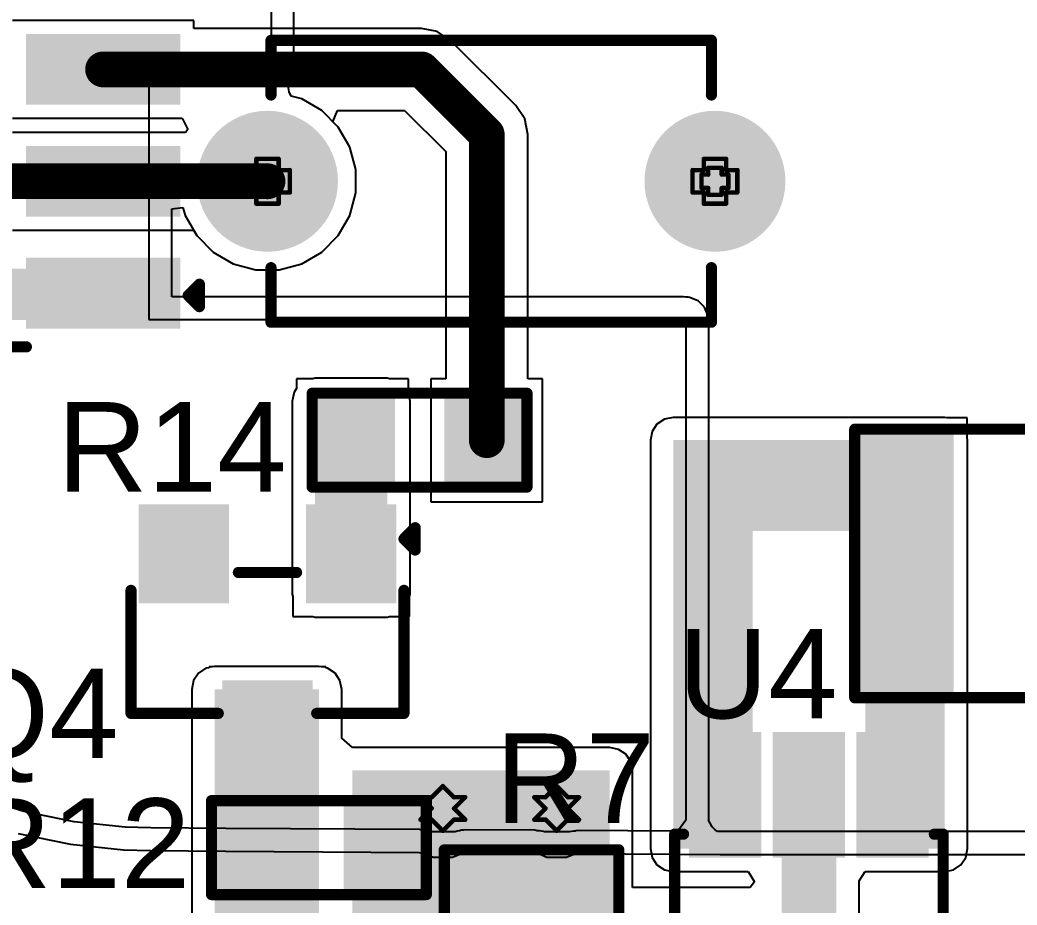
# Model space of a CAD drawing. Header units: inches. Extents: x -38 to 391, y -38 to 85.
# Drawn here: x -16.91 to -5.59, y -29.79 to -19.74 of the extents above; entities that cross this region are included whole.
import ezdxf

# ---------------------------------------------------------------- set-up
doc = ezdxf.new("R2010")
doc.units = ezdxf.units.IN
for name, color, linetype in [('Board Outline', 216, 'Continuous'), ('Bottom Layer', 5, 'Continuous'), ('Bottom Solder', 6, 'Continuous'), ('Drill Drawing', 1, 'Continuous'), ('Multi-Layer', 9, 'Continuous'), ('Pad Holes', 156, 'Continuous'), ('Top Layer', 1, 'Continuous'), ('Top Overlay', 2, 'Continuous'), ('Top Paste', 8, 'Continuous'), ('Top Solder', 216, 'Continuous'), ('Via Holes', 16, 'Continuous')]:
    doc.layers.add(name, color=color, linetype=linetype)
doc.styles.add('Arial', font='', dxfattribs={"height": 0.2})
doc.styles.get('Arial').set_extended_font_data('Arial')

msp = doc.modelspace()

# ---------------------------------------------------------------- hatches: boundary and pattern name
at = {"layer": 'Bottom Layer'}
h = msp.add_hatch(color=5, dxfattribs=at)
edge = h.paths.add_edge_path()
edge.add_arc((-14.097, -21.569), 0.75, 0, 360)
h = msp.add_hatch(color=5, dxfattribs=at)
edge = h.paths.add_edge_path()
edge.add_arc((-9.017, -21.569), 0.75, 0, 360)
h = msp.add_hatch(color=5, dxfattribs=at)
edge = h.paths.add_edge_path()
edge.add_arc((-12.106, -28.689), 0.3, 0, 360)
h = msp.add_hatch(color=5, dxfattribs=at)
edge = h.paths.add_edge_path()
edge.add_arc((-10.814, -28.689), 0.3, 0, 360)
at = {"layer": 'Bottom Solder'}
h = msp.add_hatch(color=6, dxfattribs=at)
edge = h.paths.add_edge_path()
edge.add_arc((-14.097, -21.569), 0.8, 0, 360)
h = msp.add_hatch(color=6, dxfattribs=at)
edge = h.paths.add_edge_path()
edge.add_arc((-9.017, -21.569), 0.8, 0, 360)
at = {"layer": 'Multi-Layer'}
h = msp.add_hatch(color=9, dxfattribs=at)
edge = h.paths.add_edge_path()
edge.add_arc((-14.097, -21.569), 0.75, 0, 360)
h = msp.add_hatch(color=9, dxfattribs=at)
edge = h.paths.add_edge_path()
edge.add_arc((-9.017, -21.569), 0.75, 0, 360)
at = {"layer": 'Pad Holes'}
h = msp.add_hatch(color=7, dxfattribs=at)
edge = h.paths.add_edge_path()
edge.add_arc((-14.097, -21.569), 0.45, 0, 360)
h = msp.add_hatch(color=7, dxfattribs=at)
edge = h.paths.add_edge_path()
edge.add_arc((-9.017, -21.569), 0.45, 0, 360)
at = {"layer": 'Top Layer'}
for points in [[(-15.189, -19.999), (-15.189, -20.599), (-16.739, -20.599), (-16.739, -19.999)], [(-15.189, -21.269), (-15.189, -21.869), (-16.739, -21.869), (-16.739, -21.269)], [(-15.189, -22.539), (-15.189, -23.139), (-16.739, -23.139), (-16.739, -22.539)], [(-13.557, -26.257), (-12.737, -26.257), (-12.737, -24.064), (-13.557, -24.064)], [(-13.513, -24.953), (-13.513, -24.064), (-12.751, -24.064), (-12.751, -24.953)], [(-11.989, -24.953), (-11.989, -24.064), (-11.227, -24.064), (-11.227, -24.953)], [(-9.491, -25.54), (-6.409, -25.54), (-6.409, -24.508), (-9.491, -24.508)], [(-8.59, -24.508), (-9.491, -24.508), (-9.491, -29.145), (-8.59, -29.145)], [(-7.31, -29.145), (-6.409, -29.145), (-6.409, -24.508), (-7.31, -24.508)], [(-6.409, -27.308), (-7.309, -27.308), (-7.309, -24.508), (-6.409, -24.508)], [(-14.637, -26.257), (-15.457, -26.257), (-15.457, -25.337), (-14.637, -25.337)], [(-12.737, -26.257), (-13.557, -26.257), (-13.557, -25.337), (-12.737, -25.337)], [(-14.698, -31.007), (-13.513, -31.007), (-13.513, -27.337), (-14.698, -27.337)], [(-13.687, -28.257), (-14.507, -28.257), (-14.507, -27.337), (-13.687, -27.337)], [(-9.21, -29.145), (-9.21, -27.925), (-8.59, -27.925), (-8.59, -29.145)], [(-8.26, -33.337), (-7.64, -33.337), (-7.64, -27.925), (-8.26, -27.925)], [(-8.26, -29.145), (-8.26, -27.925), (-7.64, -27.925), (-7.64, -29.145)], [(-7.31, -29.145), (-7.31, -27.925), (-6.69, -27.925), (-6.69, -29.145)], [(-13.132, -30.785), (-10.211, -30.785), (-10.211, -28.257), (-13.132, -28.257)], [(-13.894, -28.689), (-13.894, -29.578), (-14.656, -29.578), (-14.656, -28.689)], [(-12.37, -28.689), (-12.37, -29.578), (-13.132, -29.578), (-13.132, -28.689)], [(-11.989, -30.785), (-11.989, -29.261), (-10.211, -29.261), (-10.211, -30.785)]]:
    msp.add_hatch(color=1, dxfattribs=at).paths.add_polyline_path(points)
h = msp.add_hatch(color=1, dxfattribs=at)
edge = h.paths.add_edge_path()
edge.add_arc((-14.097, -21.569), 0.75, 0, 360)
h = msp.add_hatch(color=1, dxfattribs=at)
edge = h.paths.add_edge_path()
edge.add_arc((-9.017, -21.569), 0.75, 0, 360)
h = msp.add_hatch(color=1, dxfattribs=at)
edge = h.paths.add_edge_path()
edge.add_arc((-12.106, -28.689), 0.3, 0, 360)
h = msp.add_hatch(color=1, dxfattribs=at)
edge = h.paths.add_edge_path()
edge.add_arc((-10.814, -28.689), 0.3, 0, 360)
at = {"layer": 'Top Overlay'}
msp.add_hatch(color=2, dxfattribs=at).paths.add_polyline_path([(-16.826, -22.56), (-17.181, -22.56), (-17.181, -23.144), (-16.826, -23.144)])
at = {"layer": 'Top Paste'}
for points in [[(-15.189, -19.999), (-15.189, -20.599), (-16.739, -20.599), (-16.739, -19.999)], [(-15.189, -21.269), (-15.189, -21.869), (-16.739, -21.869), (-16.739, -21.269)], [(-15.189, -22.539), (-15.189, -23.139), (-16.739, -23.139), (-16.739, -22.539)], [(-13.513, -24.953), (-13.513, -24.064), (-12.751, -24.064), (-12.751, -24.953)], [(-11.989, -24.953), (-11.989, -24.064), (-11.227, -24.064), (-11.227, -24.953)], [(-6.409, -27.308), (-7.309, -27.308), (-7.309, -24.508), (-6.409, -24.508)], [(-14.637, -26.257), (-15.457, -26.257), (-15.457, -25.337), (-14.637, -25.337)], [(-12.737, -26.257), (-13.557, -26.257), (-13.557, -25.337), (-12.737, -25.337)], [(-13.687, -28.257), (-14.507, -28.257), (-14.507, -27.337), (-13.687, -27.337)], [(-9.21, -29.145), (-9.21, -27.925), (-8.59, -27.925), (-8.59, -29.145)], [(-8.26, -29.145), (-8.26, -27.925), (-7.64, -27.925), (-7.64, -29.145)], [(-7.31, -29.145), (-7.31, -27.925), (-6.69, -27.925), (-6.69, -29.145)], [(-13.894, -28.689), (-13.894, -29.578), (-14.656, -29.578), (-14.656, -28.689)], [(-12.37, -28.689), (-12.37, -29.578), (-13.132, -29.578), (-13.132, -28.689)], [(-11.989, -30.785), (-11.989, -29.261), (-10.211, -29.261), (-10.211, -30.785)]]:
    msp.add_hatch(color=8, dxfattribs=at).paths.add_polyline_path(points)
at = {"layer": 'Top Solder'}
for points in [[(-15.087, -19.898), (-15.087, -20.701), (-16.84, -20.701), (-16.84, -19.898)], [(-15.087, -21.168), (-15.087, -21.971), (-16.84, -21.971), (-16.84, -21.168)], [(-15.087, -22.438), (-15.087, -23.241), (-16.84, -23.241), (-16.84, -22.438)], [(-13.614, -25.054), (-13.614, -23.962), (-12.649, -23.962), (-12.649, -25.054)], [(-12.09, -25.054), (-12.09, -23.962), (-11.125, -23.962), (-11.125, -25.054)], [(-6.307, -27.41), (-7.411, -27.41), (-7.411, -24.406), (-6.307, -24.406)], [(-14.535, -26.359), (-15.559, -26.359), (-15.559, -25.235), (-14.535, -25.235)], [(-12.635, -26.359), (-13.659, -26.359), (-13.659, -25.235), (-12.635, -25.235)], [(-13.585, -28.359), (-14.609, -28.359), (-14.609, -27.235), (-13.585, -27.235)], [(-9.312, -29.247), (-9.312, -27.823), (-8.489, -27.823), (-8.489, -29.247)], [(-8.362, -29.247), (-8.362, -27.823), (-7.539, -27.823), (-7.539, -29.247)], [(-7.412, -29.247), (-7.412, -27.823), (-6.589, -27.823), (-6.589, -29.247)], [(-13.792, -28.588), (-13.792, -29.68), (-14.757, -29.68), (-14.757, -28.588)], [(-12.268, -28.588), (-12.268, -29.68), (-13.233, -29.68), (-13.233, -28.588)], [(-12.09, -30.886), (-12.09, -29.159), (-10.109, -29.159), (-10.109, -30.886)]]:
    msp.add_hatch(color=216, dxfattribs=at).paths.add_polyline_path(points)
h = msp.add_hatch(color=216, dxfattribs=at)
edge = h.paths.add_edge_path()
edge.add_arc((-14.097, -21.569), 0.8, 0, 360)
h = msp.add_hatch(color=216, dxfattribs=at)
edge = h.paths.add_edge_path()
edge.add_arc((-9.017, -21.569), 0.8, 0, 360)
at = {"layer": 'Via Holes'}
h = msp.add_hatch(color=7, dxfattribs=at)
edge = h.paths.add_edge_path()
edge.add_arc((-12.106, -28.689), 0.15, 0, 360)
h = msp.add_hatch(color=7, dxfattribs=at)
edge = h.paths.add_edge_path()
edge.add_arc((-10.814, -28.689), 0.15, 0, 360)

# ---------------------------------------------------------------- linework, layer by layer
at = {"layer": 'Board Outline'}
msp.add_lwpolyline([(38.101, 0, 0.254, 0.254, 1), (-38.099, 0, 0.254, 0.254, 1)], format="xyseb", close=True, dxfattribs=at)
at = {"layer": 'Bottom Layer'}
for p, q in [((-14.057, -13.289), (-14.057, -20.274)), ((-13.798, -20.274), (-13.798, -13.714)), ((-14.063, -20.299), (-15.443, -20.299)), ((-15.443, -20.299), (-15.443, -21.882)), ((-14.062, -20.297), (-14.063, -20.299)), ((-14.057, -20.274), (-14.062, -20.297)), ((-13.824, -20.399), (-13.819, -20.376)), ((-13.819, -20.374), (-13.818, -20.373)), ((-13.819, -20.376), (-13.819, -20.374)), ((-13.818, -20.373), (-13.817, -20.372)), ((-13.817, -20.372), (-13.808, -20.348)), ((-13.808, -20.348), (-13.803, -20.324)), ((-13.808, -20.348), (-13.808, -20.348)), ((-13.808, -20.348), (-13.808, -20.348)), ((-13.803, -20.299), (-13.798, -20.274)), ((-13.803, -20.324), (-13.803, -20.299)), ((-13.866, -20.461), (-13.848, -20.443)), ((-13.85, -20.554), (-13.866, -20.461)), ((-13.848, -20.443), (-13.846, -20.441)), ((-13.846, -20.441), (-13.837, -20.418)), ((-13.846, -20.441), (-13.846, -20.441)), ((-13.846, -20.441), (-13.846, -20.441)), ((-13.837, -20.418), (-13.824, -20.399)), ((-13.833, -20.595), (-13.85, -20.554)), ((-13.827, -20.602), (-13.833, -20.595)), ((-13.709, -20.634), (-13.827, -20.602)), ((-13.481, -20.766), (-13.709, -20.634)), ((-13.294, -20.953), (-13.481, -20.766)), ((-13.161, -21.182), (-13.294, -20.953)), ((-13.093, -21.437), (-13.161, -21.182)), ((-13.093, -21.702), (-13.093, -21.437)), ((-13.161, -21.957), (-13.093, -21.702)), ((-15.443, -21.882), (-15.443, -23.139)), ((-15.184, -21.882), (-15.057, -21.865)), ((-15.184, -22.88), (-15.184, -21.882)), ((-15.057, -21.865), (-15.033, -21.957)), ((-15.033, -21.957), (-14.9, -22.186)), ((-13.294, -22.186), (-13.161, -21.957)), ((-14.9, -22.186), (-14.713, -22.373)), ((-13.481, -22.373), (-13.294, -22.186)), ((-14.713, -22.373), (-14.485, -22.505)), ((-13.709, -22.505), (-13.481, -22.373)), ((-14.485, -22.505), (-14.229, -22.573)), ((-13.965, -22.573), (-13.709, -22.505)), ((-14.229, -22.573), (-13.965, -22.573)), ((-9.373, -22.88), (-15.184, -22.88)), ((-9.348, -22.885), (-9.373, -22.88)), ((-9.322, -22.885), (-9.348, -22.885)), ((-9.301, -22.89), (-9.322, -22.885)), ((-9.277, -22.899), (-9.301, -22.89)), ((-9.274, -22.9), (-9.277, -22.899)), ((-9.27, -22.902), (-9.274, -22.9)), ((-9.208, -22.928), (-9.27, -22.902)), ((-9.136, -23), (-9.208, -22.928)), ((-9.11, -23.063), (-9.136, -23)), ((-9.108, -23.066), (-9.11, -23.063)), ((-9.107, -23.07), (-9.108, -23.066)), ((-9.097, -23.093), (-9.107, -23.07)), ((-9.093, -23.114), (-9.097, -23.093)), ((-15.443, -23.139), (-9.373, -23.139)), ((-9.373, -23.139), (-9.351, -23.144)), ((-9.351, -23.144), (-9.347, -23.165)), ((-9.347, -23.165), (-9.347, -28.822)), ((-9.093, -23.14), (-9.093, -23.114)), ((-9.088, -23.165), (-9.093, -23.14)), ((-9.088, -28.822), (-9.088, -23.165)), ((-16.862, -28.723), (-17.417, -28.552)), ((-16.293, -28.84), (-16.862, -28.723)), ((-15.712, -28.9), (-16.293, -28.84)), ((-9.347, -28.822), (-9.437, -28.947)), ((-9.089, -28.823), (-9.088, -28.822)), ((-9.048, -28.898), (-9.089, -28.823)), ((-16.927, -28.974), (-16.333, -29.096)), ((-15.422, -28.909), (-15.712, -28.9)), ((-14.57, -28.915), (-15.422, -28.909)), ((-12.373, -28.929), (-14.57, -28.915)), ((-12.35, -28.934), (-12.373, -28.929)), ((-12.349, -28.934), (-12.35, -28.934)), ((-12.348, -28.934), (-12.349, -28.934)), ((-12.323, -28.934), (-12.348, -28.934)), ((-12.299, -28.939), (-12.323, -28.934)), ((-12.275, -28.944), (-12.299, -28.939)), ((-12.299, -28.939), (-12.299, -28.939)), ((-12.299, -28.939), (-12.299, -28.939)), ((-12.253, -28.953), (-12.275, -28.944)), ((-12.251, -28.954), (-12.253, -28.953)), ((-12.25, -28.954), (-12.251, -28.954)), ((-12.24, -28.956), (-12.25, -28.954)), ((-11.967, -28.956), (-12.24, -28.956)), ((-11.965, -28.956), (-11.967, -28.956)), ((-11.942, -28.946), (-11.965, -28.956)), ((-11.919, -28.942), (-11.942, -28.946)), ((-11.896, -28.937), (-11.919, -28.942)), ((-11.919, -28.942), (-11.919, -28.942)), ((-11.871, -28.937), (-11.896, -28.937)), ((-11.869, -28.937), (-11.871, -28.937)), ((-11.868, -28.937), (-11.869, -28.937)), ((-11.869, -28.937), (-11.869, -28.937)), ((-11.844, -28.932), (-11.868, -28.937)), ((-11.061, -28.937), (-11.844, -28.932)), ((-11.037, -28.942), (-11.061, -28.937)), ((-11.036, -28.942), (-11.037, -28.942)), ((-11.035, -28.943), (-11.036, -28.942)), ((-11.01, -28.943), (-11.035, -28.943)), ((-10.987, -28.948), (-11.01, -28.943)), ((-10.963, -28.952), (-10.987, -28.948)), ((-10.987, -28.948), (-10.987, -28.948)), ((-10.987, -28.948), (-10.987, -28.948)), ((-10.954, -28.956), (-10.963, -28.952)), ((-10.673, -28.956), (-10.954, -28.956)), ((-10.67, -28.955), (-10.673, -28.956)), ((-10.647, -28.95), (-10.67, -28.955)), ((-10.624, -28.946), (-10.647, -28.95)), ((-10.599, -28.946), (-10.624, -28.946)), ((-10.597, -28.945), (-10.599, -28.946)), ((-10.596, -28.945), (-10.597, -28.945)), ((-10.595, -28.945), (-10.596, -28.945)), ((-10.596, -28.945), (-10.596, -28.945)), ((-10.572, -28.941), (-10.595, -28.945)), ((-10.595, -28.945), (-10.595, -28.945)), ((-9.437, -28.948), (-10.572, -28.941)), ((-9.437, -28.947), (-9.437, -28.948)), ((-9.016, -28.932), (-9.048, -28.898)), ((-8.989, -28.95), (-9.016, -28.932)), ((-8.987, -28.951), (-8.989, -28.95)), ((-8.955, -28.951), (-8.987, -28.951)), ((-3.232, -28.951), (-8.955, -28.951)), ((-16.333, -29.096), (-15.73, -29.159)), ((-15.73, -29.159), (-15.427, -29.168)), ((-15.427, -29.168), (-14.571, -29.174)), ((-14.571, -29.174), (-12.375, -29.188)), ((-12.375, -29.188), (-12.351, -29.193)), ((-12.351, -29.193), (-12.35, -29.193)), ((-12.35, -29.193), (-12.35, -29.193)), ((-12.35, -29.193), (-12.326, -29.198)), ((-12.326, -29.198), (-12.216, -29.243)), ((-11.996, -29.243), (-11.893, -29.201)), ((-11.893, -29.201), (-11.87, -29.196)), ((-11.87, -29.196), (-11.869, -29.196)), ((-11.869, -29.196), (-11.846, -29.191)), ((-11.869, -29.196), (-11.869, -29.196)), ((-11.846, -29.191), (-11.062, -29.196)), ((-11.062, -29.196), (-11.039, -29.201)), ((-11.039, -29.201), (-11.038, -29.201)), ((-11.038, -29.201), (-11.037, -29.202)), ((-11.037, -29.202), (-11.013, -29.206)), ((-10.621, -29.209), (-10.598, -29.204)), ((-10.598, -29.204), (-10.597, -29.204)), ((-10.597, -29.204), (-10.596, -29.204)), ((-10.596, -29.204), (-10.573, -29.2)), ((-10.573, -29.2), (-8.956, -29.21)), ((-12.216, -29.243), (-11.996, -29.243)), ((-11.013, -29.206), (-10.924, -29.243)), ((-10.924, -29.243), (-10.704, -29.243)), ((-10.704, -29.243), (-10.621, -29.209)), ((-8.956, -29.21), (-3.232, -29.21))]:
    msp.add_line(p, q, dxfattribs=at)
at = {"layer": 'Drill Drawing'}
for points in [[(-14.224, -21.442, 0.0508, 0.0508, 0), (-14.224, -21.315, 0.0508, 0.0508, 0)], [(-14.224, -21.315, 0.0508, 0.0508, 0), (-13.97, -21.315, 0.0508, 0.0508, 0)], [(-14.173, -21.493, 0.0508, 0.0508, 0), (-14.173, -21.417, 0.0508, 0.0508, 0)], [(-14.173, -21.417, 0.0508, 0.0508, 0), (-14.021, -21.417, 0.0508, 0.0508, 0)], [(-14.021, -21.493, 0.0508, 0.0508, 0), (-14.021, -21.417, 0.0508, 0.0508, 0)], [(-13.97, -21.442, 0.0508, 0.0508, 0), (-13.97, -21.315, 0.0508, 0.0508, 0)], [(-9.144, -21.442, 0.0508, 0.0508, 0), (-9.144, -21.315, 0.0508, 0.0508, 0)], [(-9.144, -21.315, 0.0508, 0.0508, 0), (-8.89, -21.315, 0.0508, 0.0508, 0)], [(-9.093, -21.493, 0.0508, 0.0508, 0), (-9.093, -21.417, 0.0508, 0.0508, 0)], [(-9.093, -21.417, 0.0508, 0.0508, 0), (-8.941, -21.417, 0.0508, 0.0508, 0)], [(-8.941, -21.493, 0.0508, 0.0508, 0), (-8.941, -21.417, 0.0508, 0.0508, 0)], [(-8.89, -21.442, 0.0508, 0.0508, 0), (-8.89, -21.315, 0.0508, 0.0508, 0)], [(-14.351, -21.696, 0.0508, 0.0508, 0), (-14.351, -21.442, 0.0508, 0.0508, 0)], [(-14.351, -21.442, 0.0508, 0.0508, 0), (-14.224, -21.442, 0.0508, 0.0508, 0)], [(-14.249, -21.646, 0.0508, 0.0508, 0), (-14.249, -21.493, 0.0508, 0.0508, 0)], [(-14.249, -21.493, 0.0508, 0.0508, 0), (-14.173, -21.493, 0.0508, 0.0508, 0)], [(-14.021, -21.493, 0.0508, 0.0508, 0), (-13.945, -21.493, 0.0508, 0.0508, 0)], [(-13.97, -21.442, 0.0508, 0.0508, 0), (-13.843, -21.442, 0.0508, 0.0508, 0)], [(-13.945, -21.646, 0.0508, 0.0508, 0), (-13.945, -21.493, 0.0508, 0.0508, 0)], [(-13.843, -21.696, 0.0508, 0.0508, 0), (-13.843, -21.442, 0.0508, 0.0508, 0)], [(-9.271, -21.696, 0.0508, 0.0508, 0), (-9.271, -21.442, 0.0508, 0.0508, 0)], [(-9.271, -21.442, 0.0508, 0.0508, 0), (-9.144, -21.442, 0.0508, 0.0508, 0)], [(-9.169, -21.646, 0.0508, 0.0508, 0), (-9.169, -21.493, 0.0508, 0.0508, 0)], [(-9.169, -21.493, 0.0508, 0.0508, 0), (-9.093, -21.493, 0.0508, 0.0508, 0)], [(-8.941, -21.493, 0.0508, 0.0508, 0), (-8.865, -21.493, 0.0508, 0.0508, 0)], [(-8.89, -21.442, 0.0508, 0.0508, 0), (-8.763, -21.442, 0.0508, 0.0508, 0)], [(-8.865, -21.646, 0.0508, 0.0508, 0), (-8.865, -21.493, 0.0508, 0.0508, 0)], [(-8.763, -21.696, 0.0508, 0.0508, 0), (-8.763, -21.442, 0.0508, 0.0508, 0)], [(-14.249, -21.646, 0.0508, 0.0508, 0), (-14.173, -21.646, 0.0508, 0.0508, 0)], [(-14.173, -21.722, 0.0508, 0.0508, 0), (-14.173, -21.646, 0.0508, 0.0508, 0)], [(-14.021, -21.646, 0.0508, 0.0508, 0), (-13.945, -21.646, 0.0508, 0.0508, 0)], [(-14.021, -21.722, 0.0508, 0.0508, 0), (-14.021, -21.646, 0.0508, 0.0508, 0)], [(-9.169, -21.646, 0.0508, 0.0508, 0), (-9.093, -21.646, 0.0508, 0.0508, 0)], [(-9.093, -21.722, 0.0508, 0.0508, 0), (-9.093, -21.646, 0.0508, 0.0508, 0)], [(-8.941, -21.646, 0.0508, 0.0508, 0), (-8.865, -21.646, 0.0508, 0.0508, 0)], [(-8.941, -21.722, 0.0508, 0.0508, 0), (-8.941, -21.646, 0.0508, 0.0508, 0)], [(-14.351, -21.696, 0.0508, 0.0508, 0), (-14.224, -21.696, 0.0508, 0.0508, 0)], [(-14.224, -21.823, 0.0508, 0.0508, 0), (-14.224, -21.696, 0.0508, 0.0508, 0)], [(-14.173, -21.722, 0.0508, 0.0508, 0), (-14.021, -21.722, 0.0508, 0.0508, 0)], [(-13.97, -21.696, 0.0508, 0.0508, 0), (-13.843, -21.696, 0.0508, 0.0508, 0)], [(-13.97, -21.823, 0.0508, 0.0508, 0), (-13.97, -21.696, 0.0508, 0.0508, 0)], [(-9.271, -21.696, 0.0508, 0.0508, 0), (-9.144, -21.696, 0.0508, 0.0508, 0)], [(-9.144, -21.823, 0.0508, 0.0508, 0), (-9.144, -21.696, 0.0508, 0.0508, 0)], [(-9.093, -21.722, 0.0508, 0.0508, 0), (-8.941, -21.722, 0.0508, 0.0508, 0)], [(-8.89, -21.696, 0.0508, 0.0508, 0), (-8.763, -21.696, 0.0508, 0.0508, 0)], [(-8.89, -21.823, 0.0508, 0.0508, 0), (-8.89, -21.696, 0.0508, 0.0508, 0)], [(-14.224, -21.823, 0.0508, 0.0508, 0), (-13.97, -21.823, 0.0508, 0.0508, 0)], [(-9.144, -21.823, 0.0508, 0.0508, 0), (-8.89, -21.823, 0.0508, 0.0508, 0)], [(-12.233, -28.562, 0.0508, 0.0508, 0), (-12.106, -28.435, 0.0508, 0.0508, 0)], [(-12.106, -28.435, 0.0508, 0.0508, 0), (-11.979, -28.562, 0.0508, 0.0508, 0)], [(-10.941, -28.562, 0.0508, 0.0508, 0), (-10.814, -28.435, 0.0508, 0.0508, 0)], [(-10.814, -28.435, 0.0508, 0.0508, 0), (-10.687, -28.562, 0.0508, 0.0508, 0)], [(-12.36, -28.562, 0.0508, 0.0508, 0), (-12.233, -28.689, 0.0508, 0.0508, 0)], [(-12.36, -28.562, 0.0508, 0.0508, 0), (-12.233, -28.562, 0.0508, 0.0508, 0)], [(-11.979, -28.562, 0.0508, 0.0508, 0), (-11.852, -28.562, 0.0508, 0.0508, 0)], [(-11.979, -28.689, 0.0508, 0.0508, 0), (-11.852, -28.562, 0.0508, 0.0508, 0)], [(-11.068, -28.562, 0.0508, 0.0508, 0), (-10.941, -28.689, 0.0508, 0.0508, 0)], [(-11.068, -28.562, 0.0508, 0.0508, 0), (-10.941, -28.562, 0.0508, 0.0508, 0)], [(-10.687, -28.562, 0.0508, 0.0508, 0), (-10.56, -28.562, 0.0508, 0.0508, 0)], [(-10.687, -28.689, 0.0508, 0.0508, 0), (-10.56, -28.562, 0.0508, 0.0508, 0)], [(-12.36, -28.816, 0.0508, 0.0508, 0), (-12.233, -28.689, 0.0508, 0.0508, 0)], [(-11.979, -28.689, 0.0508, 0.0508, 0), (-11.852, -28.816, 0.0508, 0.0508, 0)], [(-11.068, -28.816, 0.0508, 0.0508, 0), (-10.941, -28.689, 0.0508, 0.0508, 0)], [(-10.687, -28.689, 0.0508, 0.0508, 0), (-10.56, -28.816, 0.0508, 0.0508, 0)], [(-12.36, -28.816, 0.0508, 0.0508, 0), (-12.233, -28.816, 0.0508, 0.0508, 0)], [(-12.233, -28.816, 0.0508, 0.0508, 0), (-12.106, -28.943, 0.0508, 0.0508, 0)], [(-12.106, -28.943, 0.0508, 0.0508, 0), (-11.979, -28.816, 0.0508, 0.0508, 0)], [(-11.979, -28.816, 0.0508, 0.0508, 0), (-11.852, -28.816, 0.0508, 0.0508, 0)], [(-11.068, -28.816, 0.0508, 0.0508, 0), (-10.941, -28.816, 0.0508, 0.0508, 0)], [(-10.941, -28.816, 0.0508, 0.0508, 0), (-10.814, -28.943, 0.0508, 0.0508, 0)], [(-10.814, -28.943, 0.0508, 0.0508, 0), (-10.687, -28.816, 0.0508, 0.0508, 0)], [(-10.687, -28.816, 0.0508, 0.0508, 0), (-10.56, -28.816, 0.0508, 0.0508, 0)]]:
    msp.add_lwpolyline(points, format="xyseb", dxfattribs=at)
for points in [[(-14.237, -21.315, 0.0254, 0.0254, 1), (-14.211, -21.315, 0.0254, 0.0254, 1)], [(-14.237, -21.315, 0.0254, 0.0254, 1), (-14.211, -21.315, 0.0254, 0.0254, 1)], [(-14.186, -21.417, 0.0254, 0.0254, 1), (-14.16, -21.417, 0.0254, 0.0254, 1)], [(-14.186, -21.417, 0.0254, 0.0254, 1), (-14.16, -21.417, 0.0254, 0.0254, 1)], [(-14.033, -21.417, 0.0254, 0.0254, 1), (-14.008, -21.417, 0.0254, 0.0254, 1)], [(-14.033, -21.417, 0.0254, 0.0254, 1), (-14.008, -21.417, 0.0254, 0.0254, 1)], [(-13.983, -21.315, 0.0254, 0.0254, 1), (-13.957, -21.315, 0.0254, 0.0254, 1)], [(-13.983, -21.315, 0.0254, 0.0254, 1), (-13.957, -21.315, 0.0254, 0.0254, 1)], [(-9.157, -21.315, 0.0254, 0.0254, 1), (-9.131, -21.315, 0.0254, 0.0254, 1)], [(-9.157, -21.315, 0.0254, 0.0254, 1), (-9.131, -21.315, 0.0254, 0.0254, 1)], [(-9.106, -21.417, 0.0254, 0.0254, 1), (-9.08, -21.417, 0.0254, 0.0254, 1)], [(-9.106, -21.417, 0.0254, 0.0254, 1), (-9.08, -21.417, 0.0254, 0.0254, 1)], [(-8.953, -21.417, 0.0254, 0.0254, 1), (-8.928, -21.417, 0.0254, 0.0254, 1)], [(-8.953, -21.417, 0.0254, 0.0254, 1), (-8.928, -21.417, 0.0254, 0.0254, 1)], [(-8.903, -21.315, 0.0254, 0.0254, 1), (-8.877, -21.315, 0.0254, 0.0254, 1)], [(-8.903, -21.315, 0.0254, 0.0254, 1), (-8.877, -21.315, 0.0254, 0.0254, 1)], [(-14.364, -21.442, 0.0254, 0.0254, 1), (-14.338, -21.442, 0.0254, 0.0254, 1)], [(-14.364, -21.442, 0.0254, 0.0254, 1), (-14.338, -21.442, 0.0254, 0.0254, 1)], [(-14.262, -21.493, 0.0254, 0.0254, 1), (-14.237, -21.493, 0.0254, 0.0254, 1)], [(-14.262, -21.493, 0.0254, 0.0254, 1), (-14.237, -21.493, 0.0254, 0.0254, 1)], [(-14.237, -21.442, 0.0254, 0.0254, 1), (-14.211, -21.442, 0.0254, 0.0254, 1)], [(-14.237, -21.442, 0.0254, 0.0254, 1), (-14.211, -21.442, 0.0254, 0.0254, 1)], [(-14.186, -21.493, 0.0254, 0.0254, 1), (-14.16, -21.493, 0.0254, 0.0254, 1)], [(-14.186, -21.493, 0.0254, 0.0254, 1), (-14.16, -21.493, 0.0254, 0.0254, 1)], [(-14.033, -21.493, 0.0254, 0.0254, 1), (-14.008, -21.493, 0.0254, 0.0254, 1)], [(-14.033, -21.493, 0.0254, 0.0254, 1), (-14.008, -21.493, 0.0254, 0.0254, 1)], [(-13.983, -21.442, 0.0254, 0.0254, 1), (-13.957, -21.442, 0.0254, 0.0254, 1)], [(-13.983, -21.442, 0.0254, 0.0254, 1), (-13.957, -21.442, 0.0254, 0.0254, 1)], [(-13.957, -21.493, 0.0254, 0.0254, 1), (-13.932, -21.493, 0.0254, 0.0254, 1)], [(-13.957, -21.493, 0.0254, 0.0254, 1), (-13.932, -21.493, 0.0254, 0.0254, 1)], [(-13.856, -21.442, 0.0254, 0.0254, 1), (-13.83, -21.442, 0.0254, 0.0254, 1)], [(-13.856, -21.442, 0.0254, 0.0254, 1), (-13.83, -21.442, 0.0254, 0.0254, 1)], [(-9.284, -21.442, 0.0254, 0.0254, 1), (-9.258, -21.442, 0.0254, 0.0254, 1)], [(-9.284, -21.442, 0.0254, 0.0254, 1), (-9.258, -21.442, 0.0254, 0.0254, 1)], [(-9.182, -21.493, 0.0254, 0.0254, 1), (-9.157, -21.493, 0.0254, 0.0254, 1)], [(-9.182, -21.493, 0.0254, 0.0254, 1), (-9.157, -21.493, 0.0254, 0.0254, 1)], [(-9.157, -21.442, 0.0254, 0.0254, 1), (-9.131, -21.442, 0.0254, 0.0254, 1)], [(-9.157, -21.442, 0.0254, 0.0254, 1), (-9.131, -21.442, 0.0254, 0.0254, 1)], [(-9.106, -21.493, 0.0254, 0.0254, 1), (-9.08, -21.493, 0.0254, 0.0254, 1)], [(-9.106, -21.493, 0.0254, 0.0254, 1), (-9.08, -21.493, 0.0254, 0.0254, 1)], [(-8.953, -21.493, 0.0254, 0.0254, 1), (-8.928, -21.493, 0.0254, 0.0254, 1)], [(-8.953, -21.493, 0.0254, 0.0254, 1), (-8.928, -21.493, 0.0254, 0.0254, 1)], [(-8.903, -21.442, 0.0254, 0.0254, 1), (-8.877, -21.442, 0.0254, 0.0254, 1)], [(-8.903, -21.442, 0.0254, 0.0254, 1), (-8.877, -21.442, 0.0254, 0.0254, 1)], [(-8.877, -21.493, 0.0254, 0.0254, 1), (-8.852, -21.493, 0.0254, 0.0254, 1)], [(-8.877, -21.493, 0.0254, 0.0254, 1), (-8.852, -21.493, 0.0254, 0.0254, 1)], [(-8.776, -21.442, 0.0254, 0.0254, 1), (-8.75, -21.442, 0.0254, 0.0254, 1)], [(-8.776, -21.442, 0.0254, 0.0254, 1), (-8.75, -21.442, 0.0254, 0.0254, 1)], [(-14.262, -21.646, 0.0254, 0.0254, 1), (-14.237, -21.646, 0.0254, 0.0254, 1)], [(-14.262, -21.646, 0.0254, 0.0254, 1), (-14.237, -21.646, 0.0254, 0.0254, 1)], [(-14.186, -21.646, 0.0254, 0.0254, 1), (-14.16, -21.646, 0.0254, 0.0254, 1)], [(-14.186, -21.646, 0.0254, 0.0254, 1), (-14.16, -21.646, 0.0254, 0.0254, 1)], [(-14.033, -21.646, 0.0254, 0.0254, 1), (-14.008, -21.646, 0.0254, 0.0254, 1)], [(-14.033, -21.646, 0.0254, 0.0254, 1), (-14.008, -21.646, 0.0254, 0.0254, 1)], [(-13.957, -21.646, 0.0254, 0.0254, 1), (-13.932, -21.646, 0.0254, 0.0254, 1)], [(-13.957, -21.646, 0.0254, 0.0254, 1), (-13.932, -21.646, 0.0254, 0.0254, 1)], [(-9.182, -21.646, 0.0254, 0.0254, 1), (-9.157, -21.646, 0.0254, 0.0254, 1)], [(-9.182, -21.646, 0.0254, 0.0254, 1), (-9.157, -21.646, 0.0254, 0.0254, 1)], [(-9.106, -21.646, 0.0254, 0.0254, 1), (-9.08, -21.646, 0.0254, 0.0254, 1)], [(-9.106, -21.646, 0.0254, 0.0254, 1), (-9.08, -21.646, 0.0254, 0.0254, 1)], [(-8.953, -21.646, 0.0254, 0.0254, 1), (-8.928, -21.646, 0.0254, 0.0254, 1)], [(-8.953, -21.646, 0.0254, 0.0254, 1), (-8.928, -21.646, 0.0254, 0.0254, 1)], [(-8.877, -21.646, 0.0254, 0.0254, 1), (-8.852, -21.646, 0.0254, 0.0254, 1)], [(-8.877, -21.646, 0.0254, 0.0254, 1), (-8.852, -21.646, 0.0254, 0.0254, 1)], [(-14.364, -21.696, 0.0254, 0.0254, 1), (-14.338, -21.696, 0.0254, 0.0254, 1)], [(-14.364, -21.696, 0.0254, 0.0254, 1), (-14.338, -21.696, 0.0254, 0.0254, 1)], [(-14.237, -21.696, 0.0254, 0.0254, 1), (-14.211, -21.696, 0.0254, 0.0254, 1)], [(-14.237, -21.696, 0.0254, 0.0254, 1), (-14.211, -21.696, 0.0254, 0.0254, 1)], [(-14.186, -21.722, 0.0254, 0.0254, 1), (-14.16, -21.722, 0.0254, 0.0254, 1)], [(-14.186, -21.722, 0.0254, 0.0254, 1), (-14.16, -21.722, 0.0254, 0.0254, 1)], [(-14.033, -21.722, 0.0254, 0.0254, 1), (-14.008, -21.722, 0.0254, 0.0254, 1)], [(-14.033, -21.722, 0.0254, 0.0254, 1), (-14.008, -21.722, 0.0254, 0.0254, 1)], [(-13.983, -21.696, 0.0254, 0.0254, 1), (-13.957, -21.696, 0.0254, 0.0254, 1)], [(-13.983, -21.696, 0.0254, 0.0254, 1), (-13.957, -21.696, 0.0254, 0.0254, 1)], [(-13.856, -21.696, 0.0254, 0.0254, 1), (-13.83, -21.696, 0.0254, 0.0254, 1)], [(-13.856, -21.696, 0.0254, 0.0254, 1), (-13.83, -21.696, 0.0254, 0.0254, 1)], [(-9.284, -21.696, 0.0254, 0.0254, 1), (-9.258, -21.696, 0.0254, 0.0254, 1)], [(-9.284, -21.696, 0.0254, 0.0254, 1), (-9.258, -21.696, 0.0254, 0.0254, 1)], [(-9.157, -21.696, 0.0254, 0.0254, 1), (-9.131, -21.696, 0.0254, 0.0254, 1)], [(-9.157, -21.696, 0.0254, 0.0254, 1), (-9.131, -21.696, 0.0254, 0.0254, 1)], [(-9.106, -21.722, 0.0254, 0.0254, 1), (-9.08, -21.722, 0.0254, 0.0254, 1)], [(-9.106, -21.722, 0.0254, 0.0254, 1), (-9.08, -21.722, 0.0254, 0.0254, 1)], [(-8.953, -21.722, 0.0254, 0.0254, 1), (-8.928, -21.722, 0.0254, 0.0254, 1)], [(-8.953, -21.722, 0.0254, 0.0254, 1), (-8.928, -21.722, 0.0254, 0.0254, 1)], [(-8.903, -21.696, 0.0254, 0.0254, 1), (-8.877, -21.696, 0.0254, 0.0254, 1)], [(-8.903, -21.696, 0.0254, 0.0254, 1), (-8.877, -21.696, 0.0254, 0.0254, 1)], [(-8.776, -21.696, 0.0254, 0.0254, 1), (-8.75, -21.696, 0.0254, 0.0254, 1)], [(-8.776, -21.696, 0.0254, 0.0254, 1), (-8.75, -21.696, 0.0254, 0.0254, 1)], [(-14.237, -21.823, 0.0254, 0.0254, 1), (-14.211, -21.823, 0.0254, 0.0254, 1)], [(-14.237, -21.823, 0.0254, 0.0254, 1), (-14.211, -21.823, 0.0254, 0.0254, 1)], [(-13.983, -21.823, 0.0254, 0.0254, 1), (-13.957, -21.823, 0.0254, 0.0254, 1)], [(-13.983, -21.823, 0.0254, 0.0254, 1), (-13.957, -21.823, 0.0254, 0.0254, 1)], [(-9.157, -21.823, 0.0254, 0.0254, 1), (-9.131, -21.823, 0.0254, 0.0254, 1)], [(-9.157, -21.823, 0.0254, 0.0254, 1), (-9.131, -21.823, 0.0254, 0.0254, 1)], [(-8.903, -21.823, 0.0254, 0.0254, 1), (-8.877, -21.823, 0.0254, 0.0254, 1)], [(-8.903, -21.823, 0.0254, 0.0254, 1), (-8.877, -21.823, 0.0254, 0.0254, 1)], [(-12.119, -28.435, 0.0254, 0.0254, 1), (-12.093, -28.435, 0.0254, 0.0254, 1)], [(-12.119, -28.435, 0.0254, 0.0254, 1), (-12.093, -28.435, 0.0254, 0.0254, 1)], [(-10.827, -28.435, 0.0254, 0.0254, 1), (-10.801, -28.435, 0.0254, 0.0254, 1)], [(-10.827, -28.435, 0.0254, 0.0254, 1), (-10.801, -28.435, 0.0254, 0.0254, 1)], [(-12.373, -28.562, 0.0254, 0.0254, 1), (-12.347, -28.562, 0.0254, 0.0254, 1)], [(-12.373, -28.562, 0.0254, 0.0254, 1), (-12.347, -28.562, 0.0254, 0.0254, 1)], [(-12.246, -28.562, 0.0254, 0.0254, 1), (-12.22, -28.562, 0.0254, 0.0254, 1)], [(-12.246, -28.562, 0.0254, 0.0254, 1), (-12.22, -28.562, 0.0254, 0.0254, 1)], [(-11.992, -28.562, 0.0254, 0.0254, 1), (-11.966, -28.562, 0.0254, 0.0254, 1)], [(-11.992, -28.562, 0.0254, 0.0254, 1), (-11.966, -28.562, 0.0254, 0.0254, 1)], [(-11.865, -28.562, 0.0254, 0.0254, 1), (-11.839, -28.562, 0.0254, 0.0254, 1)], [(-11.865, -28.562, 0.0254, 0.0254, 1), (-11.839, -28.562, 0.0254, 0.0254, 1)], [(-11.081, -28.562, 0.0254, 0.0254, 1), (-11.055, -28.562, 0.0254, 0.0254, 1)], [(-11.081, -28.562, 0.0254, 0.0254, 1), (-11.055, -28.562, 0.0254, 0.0254, 1)], [(-10.954, -28.562, 0.0254, 0.0254, 1), (-10.928, -28.562, 0.0254, 0.0254, 1)], [(-10.954, -28.562, 0.0254, 0.0254, 1), (-10.928, -28.562, 0.0254, 0.0254, 1)], [(-10.7, -28.562, 0.0254, 0.0254, 1), (-10.674, -28.562, 0.0254, 0.0254, 1)], [(-10.7, -28.562, 0.0254, 0.0254, 1), (-10.674, -28.562, 0.0254, 0.0254, 1)], [(-10.573, -28.562, 0.0254, 0.0254, 1), (-10.547, -28.562, 0.0254, 0.0254, 1)], [(-10.573, -28.562, 0.0254, 0.0254, 1), (-10.547, -28.562, 0.0254, 0.0254, 1)], [(-12.246, -28.689, 0.0254, 0.0254, 1), (-12.22, -28.689, 0.0254, 0.0254, 1)], [(-12.246, -28.689, 0.0254, 0.0254, 1), (-12.22, -28.689, 0.0254, 0.0254, 1)], [(-11.992, -28.689, 0.0254, 0.0254, 1), (-11.966, -28.689, 0.0254, 0.0254, 1)], [(-11.992, -28.689, 0.0254, 0.0254, 1), (-11.966, -28.689, 0.0254, 0.0254, 1)], [(-10.954, -28.689, 0.0254, 0.0254, 1), (-10.928, -28.689, 0.0254, 0.0254, 1)], [(-10.954, -28.689, 0.0254, 0.0254, 1), (-10.928, -28.689, 0.0254, 0.0254, 1)], [(-10.7, -28.689, 0.0254, 0.0254, 1), (-10.674, -28.689, 0.0254, 0.0254, 1)], [(-10.7, -28.689, 0.0254, 0.0254, 1), (-10.674, -28.689, 0.0254, 0.0254, 1)], [(-12.373, -28.816, 0.0254, 0.0254, 1), (-12.347, -28.816, 0.0254, 0.0254, 1)], [(-12.373, -28.816, 0.0254, 0.0254, 1), (-12.347, -28.816, 0.0254, 0.0254, 1)], [(-12.246, -28.816, 0.0254, 0.0254, 1), (-12.22, -28.816, 0.0254, 0.0254, 1)], [(-12.246, -28.816, 0.0254, 0.0254, 1), (-12.22, -28.816, 0.0254, 0.0254, 1)], [(-11.992, -28.816, 0.0254, 0.0254, 1), (-11.966, -28.816, 0.0254, 0.0254, 1)], [(-11.992, -28.816, 0.0254, 0.0254, 1), (-11.966, -28.816, 0.0254, 0.0254, 1)], [(-11.865, -28.816, 0.0254, 0.0254, 1), (-11.839, -28.816, 0.0254, 0.0254, 1)], [(-11.865, -28.816, 0.0254, 0.0254, 1), (-11.839, -28.816, 0.0254, 0.0254, 1)], [(-11.081, -28.816, 0.0254, 0.0254, 1), (-11.055, -28.816, 0.0254, 0.0254, 1)], [(-11.081, -28.816, 0.0254, 0.0254, 1), (-11.055, -28.816, 0.0254, 0.0254, 1)], [(-10.954, -28.816, 0.0254, 0.0254, 1), (-10.928, -28.816, 0.0254, 0.0254, 1)], [(-10.954, -28.816, 0.0254, 0.0254, 1), (-10.928, -28.816, 0.0254, 0.0254, 1)], [(-10.7, -28.816, 0.0254, 0.0254, 1), (-10.674, -28.816, 0.0254, 0.0254, 1)], [(-10.7, -28.816, 0.0254, 0.0254, 1), (-10.674, -28.816, 0.0254, 0.0254, 1)], [(-10.573, -28.816, 0.0254, 0.0254, 1), (-10.547, -28.816, 0.0254, 0.0254, 1)], [(-10.573, -28.816, 0.0254, 0.0254, 1), (-10.547, -28.816, 0.0254, 0.0254, 1)], [(-12.119, -28.943, 0.0254, 0.0254, 1), (-12.093, -28.943, 0.0254, 0.0254, 1)], [(-12.119, -28.943, 0.0254, 0.0254, 1), (-12.093, -28.943, 0.0254, 0.0254, 1)], [(-10.827, -28.943, 0.0254, 0.0254, 1), (-10.801, -28.943, 0.0254, 0.0254, 1)], [(-10.827, -28.943, 0.0254, 0.0254, 1), (-10.801, -28.943, 0.0254, 0.0254, 1)]]:
    msp.add_lwpolyline(points, format="xyseb", close=True, dxfattribs=at)
at = {"layer": 'Top Layer'}
for p, q in [((-14.935, -19.745), (-16.993, -19.745)), ((-14.935, -19.833), (-14.935, -19.745)), ((-12.347, -19.833), (-14.935, -19.833)), ((-12.169, -19.869), (-12.347, -19.833)), ((-12.018, -19.97), (-12.169, -19.869)), ((-11.278, -20.709), (-12.018, -19.97)), ((-11.177, -20.861), (-11.278, -20.709)), ((-13.354, -20.893), (-13.301, -20.766)), ((-13.301, -20.766), (-12.541, -20.766)), ((-12.541, -20.766), (-12.074, -21.232)), ((-16.993, -20.853), (-15.07, -20.853)), ((-15.07, -20.853), (-15.062, -20.859)), ((-15.062, -20.859), (-15.002, -20.98)), ((-13.294, -20.953), (-13.354, -20.893)), ((-11.142, -21.039), (-11.177, -20.861)), ((-15.029, -21.015), (-16.993, -21.015)), ((-15.002, -20.98), (-15.029, -21.015)), ((-13.161, -21.182), (-13.294, -20.953)), ((-11.142, -23.81), (-11.142, -21.039)), ((-13.093, -21.437), (-13.161, -21.182)), ((-12.074, -21.232), (-12.074, -23.81)), ((-13.093, -21.702), (-13.093, -21.437)), ((-13.161, -21.957), (-13.093, -21.702)), ((-13.294, -22.186), (-13.161, -21.957)), ((-16.993, -22.123), (-14.936, -22.123)), ((-14.936, -22.123), (-14.9, -22.186)), ((-14.9, -22.186), (-14.713, -22.373)), ((-13.481, -22.373), (-13.294, -22.186)), ((-14.713, -22.373), (-14.485, -22.505)), ((-13.709, -22.505), (-13.481, -22.373)), ((-14.485, -22.505), (-14.229, -22.573)), ((-13.965, -22.573), (-13.709, -22.505)), ((-14.229, -22.573), (-13.965, -22.573)), ((-13.582, -23.81), (-13.767, -23.81)), ((-13.767, -23.81), (-13.767, -23.92)), ((-13.557, -23.805), (-13.582, -23.81)), ((-12.737, -23.805), (-13.557, -23.805)), ((-12.712, -23.81), (-12.737, -23.805)), ((-12.497, -23.81), (-12.712, -23.81)), ((-12.497, -23.969), (-12.497, -23.81)), ((-12.074, -23.81), (-12.243, -23.81)), ((-12.243, -23.81), (-12.243, -25.207)), ((-10.973, -23.81), (-11.142, -23.81)), ((-10.973, -25.207), (-10.973, -23.81)), ((-13.796, -23.964), (-13.816, -24.064)), ((-13.767, -23.92), (-13.796, -23.964)), ((-12.478, -24.064), (-12.497, -23.969)), ((-13.816, -24.064), (-13.816, -26.257)), ((-12.478, -26.257), (-12.478, -24.064)), ((-9.675, -24.325), (-9.731, -24.409)), ((-9.591, -24.269), (-9.675, -24.325)), ((-9.491, -24.249), (-9.591, -24.269)), ((-6.409, -24.249), (-9.491, -24.249)), ((-6.384, -24.254), (-6.409, -24.249)), ((-6.155, -24.254), (-6.384, -24.254)), ((-6.155, -24.483), (-6.155, -24.254)), ((-9.731, -24.409), (-9.75, -24.508)), ((-9.75, -24.508), (-9.75, -25.54)), ((-6.15, -24.508), (-6.155, -24.483)), ((-6.15, -29.145), (-6.15, -24.508)), ((-12.243, -25.207), (-10.973, -25.207)), ((-9.75, -25.54), (-9.75, -29.145)), ((-13.816, -26.257), (-13.811, -26.282)), ((-12.483, -26.282), (-12.478, -26.257)), ((-13.811, -26.282), (-13.811, -26.511)), ((-12.483, -26.511), (-12.483, -26.282)), ((-13.811, -26.511), (-13.582, -26.511)), ((-13.582, -26.511), (-13.557, -26.516)), ((-13.557, -26.516), (-12.737, -26.516)), ((-12.737, -26.516), (-12.712, -26.511)), ((-12.712, -26.511), (-12.483, -26.511)), ((-14.881, -27.154), (-14.937, -27.238)), ((-14.797, -27.098), (-14.881, -27.154)), ((-14.761, -27.091), (-14.797, -27.098)), ((-14.723, -27.083), (-14.761, -27.083)), ((-14.761, -27.083), (-14.761, -27.091)), ((-14.698, -27.078), (-14.723, -27.083)), ((-13.513, -27.078), (-14.698, -27.078)), ((-13.488, -27.083), (-13.513, -27.078)), ((-13.433, -27.083), (-13.488, -27.083)), ((-13.433, -27.094), (-13.433, -27.083)), ((-13.414, -27.098), (-13.433, -27.094)), ((-13.33, -27.154), (-13.414, -27.098)), ((-13.274, -27.238), (-13.33, -27.154)), ((-14.937, -27.238), (-14.957, -27.337)), ((-13.254, -27.337), (-13.274, -27.238)), ((-14.957, -27.337), (-14.957, -31.007)), ((-13.254, -27.893), (-13.254, -27.337)), ((-13.132, -27.998), (-13.254, -27.893)), ((-10.211, -27.998), (-13.132, -27.998)), ((-10.112, -28.018), (-10.211, -27.998)), ((-10.028, -28.074), (-10.112, -28.018)), ((-9.972, -28.158), (-10.028, -28.074)), ((-9.952, -28.257), (-9.972, -28.158)), ((-9.952, -29.586), (-9.952, -28.257)), ((-9.75, -29.145), (-9.731, -29.244)), ((-6.17, -29.244), (-6.15, -29.145)), ((-9.731, -29.244), (-9.675, -29.328)), ((-6.226, -29.328), (-6.17, -29.244)), ((-9.675, -29.328), (-9.591, -29.384)), ((-9.591, -29.384), (-9.491, -29.404)), ((-9.491, -29.404), (-8.639, -29.404)), ((-8.639, -29.404), (-8.569, -29.522)), ((-7.381, -29.509), (-7.31, -29.404)), ((-7.31, -29.404), (-6.409, -29.404)), ((-6.409, -29.404), (-6.31, -29.384)), ((-6.31, -29.384), (-6.226, -29.328)), ((-8.569, -29.522), (-8.616, -29.586)), ((-7.381, -32.194), (-7.381, -29.509)), ((-8.616, -29.586), (-9.952, -29.586))]:
    msp.add_line(p, q, dxfattribs=at)
for points in [[(-15.964, -20.299, 0.406, 0.406, 0), (-12.347, -20.299, 0.406, 0.406, 0)], [(-12.347, -20.299, 0.406, 0.406, 0), (-11.608, -21.039, 0.406, 0.406, 0)], [(-11.608, -24.508, 0.406, 0.406, 0), (-11.608, -21.039, 0.406, 0.406, 0)], [(-17.318, -21.569, 0.406, 0.406, 0), (-15.964, -21.569, 0.406, 0.406, 0)], [(-15.964, -21.569, 0.406, 0.406, 0), (-14.097, -21.569, 0.406, 0.406, 0)]]:
    msp.add_lwpolyline(points, format="xyseb", dxfattribs=at)
for points in [[(-16.065, -20.299, 0.203, 0.203, 1), (-15.862, -20.299, 0.203, 0.203, 1)], [(-12.449, -20.299, 0.203, 0.203, 1), (-12.246, -20.299, 0.203, 0.203, 1)], [(-12.449, -20.299, 0.203, 0.203, 1), (-12.246, -20.299, 0.203, 0.203, 1)], [(-11.709, -21.039, 0.203, 0.203, 1), (-11.506, -21.039, 0.203, 0.203, 1)], [(-11.709, -21.039, 0.203, 0.203, 1), (-11.506, -21.039, 0.203, 0.203, 1)], [(-16.065, -21.569, 0.203, 0.203, 1), (-15.862, -21.569, 0.203, 0.203, 1)], [(-16.065, -21.569, 0.203, 0.203, 1), (-15.862, -21.569, 0.203, 0.203, 1)], [(-14.199, -21.569, 0.203, 0.203, 1), (-13.995, -21.569, 0.203, 0.203, 1)], [(-11.709, -24.508, 0.203, 0.203, 1), (-11.506, -24.508, 0.203, 0.203, 1)]]:
    msp.add_lwpolyline(points, format="xyseb", close=True, dxfattribs=at)
at = {"layer": 'Top Overlay'}
for points in [[(-14.057, -20.589, 0.127, 0.127, 0), (-14.057, -19.969, 0.127, 0.127, 0)], [(-14.057, -19.969, 0.127, 0.127, 0), (-9.057, -19.969, 0.127, 0.127, 0)], [(-9.057, -19.969, 0.127, 0.127, 0), (-9.057, -20.589, 0.127, 0.127, 0)], [(-14.057, -22.55, 0.127, 0.127, 0), (-14.057, -23.169, 0.127, 0.127, 0)], [(-9.057, -23.169, 0.127, 0.127, 0), (-9.057, -22.55, 0.127, 0.127, 0)], [(-14.997, -22.865, 0.127, 0.127, 0), (-14.87, -22.738, 0.127, 0.127, 0)], [(-14.87, -22.992, 0.127, 0.127, 0), (-14.87, -22.738, 0.127, 0.127, 0)], [(-14.997, -22.865, 0.127, 0.127, 0), (-14.87, -22.992, 0.127, 0.127, 0)], [(-14.057, -23.169, 0.127, 0.127, 0), (-9.057, -23.169, 0.127, 0.127, 0)], [(-20.467, -23.449, 0.127, 0.127, 0), (-16.835, -23.449, 0.127, 0.127, 0)], [(-13.589, -23.975, 0.127, 0.127, 0), (-11.151, -23.975, 0.127, 0.127, 0)], [(-13.589, -25.041, 0.127, 0.127, 0), (-13.589, -23.975, 0.127, 0.127, 0)], [(-11.151, -25.041, 0.127, 0.127, 0), (-11.151, -23.975, 0.127, 0.127, 0)], [(-7.43, -24.384, 0.127, 0.127, 0), (-7.43, -27.432, 0.127, 0.127, 0)], [(-7.43, -24.384, 0.127, 0.127, 0), (-1.588, -24.384, 0.127, 0.127, 0)], [(-13.589, -25.041, 0.127, 0.127, 0), (-11.151, -25.041, 0.127, 0.127, 0)], [(-12.548, -25.629, 0.127, 0.127, 0), (-12.421, -25.502, 0.127, 0.127, 0)], [(-12.421, -25.502, 0.127, 0.127, 0), (-12.421, -25.756, 0.127, 0.127, 0)], [(-12.548, -25.629, 0.127, 0.127, 0), (-12.421, -25.756, 0.127, 0.127, 0)], [(-14.427, -26.01, 0.127, 0.127, 0), (-13.767, -26.01, 0.127, 0.127, 0)], [(-15.646, -27.61, 0.127, 0.127, 0), (-15.646, -26.213, 0.127, 0.127, 0)], [(-12.548, -26.213, 0.127, 0.127, 0), (-12.548, -27.61, 0.127, 0.127, 0)], [(-7.43, -27.432, 0.127, 0.127, 0), (-1.588, -27.432, 0.127, 0.127, 0)], [(-15.646, -27.61, 0.127, 0.127, 0), (-14.656, -27.61, 0.127, 0.127, 0)], [(-13.538, -27.61, 0.127, 0.127, 0), (-12.548, -27.61, 0.127, 0.127, 0)], [(-14.732, -29.667, 0.127, 0.127, 0), (-14.732, -28.6, 0.127, 0.127, 0)], [(-14.732, -28.6, 0.127, 0.127, 0), (-12.294, -28.6, 0.127, 0.127, 0)], [(-12.294, -29.667, 0.127, 0.127, 0), (-12.294, -28.6, 0.127, 0.127, 0)], [(-9.474, -28.981, 0.127, 0.127, 0), (-9.374, -28.981, 0.127, 0.127, 0)], [(-9.474, -30.734, 0.127, 0.127, 0), (-9.474, -28.981, 0.127, 0.127, 0)], [(-6.526, -28.981, 0.127, 0.127, 0), (-6.426, -28.981, 0.127, 0.127, 0)], [(-6.426, -30.734, 0.127, 0.127, 0), (-6.426, -28.981, 0.127, 0.127, 0)], [(-12.09, -29.159, 0.127, 0.127, 0), (-10.109, -29.159, 0.127, 0.127, 0)], [(-12.09, -33.426, 0.127, 0.127, 0), (-12.09, -29.159, 0.127, 0.127, 0)], [(-10.109, -33.426, 0.127, 0.127, 0), (-10.109, -29.159, 0.127, 0.127, 0)], [(-14.732, -29.667, 0.127, 0.127, 0), (-12.294, -29.667, 0.127, 0.127, 0)]]:
    msp.add_lwpolyline(points, format="xyseb", dxfattribs=at)
for points in [[(-14.089, -19.969, 0.0635, 0.0635, 1), (-14.025, -19.969, 0.0635, 0.0635, 1)], [(-14.089, -19.969, 0.0635, 0.0635, 1), (-14.025, -19.969, 0.0635, 0.0635, 1)], [(-9.089, -19.969, 0.0635, 0.0635, 1), (-9.025, -19.969, 0.0635, 0.0635, 1)], [(-9.089, -19.969, 0.0635, 0.0635, 1), (-9.025, -19.969, 0.0635, 0.0635, 1)], [(-14.089, -20.589, 0.0635, 0.0635, 1), (-14.025, -20.589, 0.0635, 0.0635, 1)], [(-9.089, -20.589, 0.0635, 0.0635, 1), (-9.025, -20.589, 0.0635, 0.0635, 1)], [(-14.089, -22.55, 0.0635, 0.0635, 1), (-14.025, -22.55, 0.0635, 0.0635, 1)], [(-9.089, -22.55, 0.0635, 0.0635, 1), (-9.025, -22.55, 0.0635, 0.0635, 1)], [(-14.902, -22.738, 0.0635, 0.0635, 1), (-14.838, -22.738, 0.0635, 0.0635, 1)], [(-14.902, -22.738, 0.0635, 0.0635, 1), (-14.838, -22.738, 0.0635, 0.0635, 1)], [(-15.029, -22.865, 0.0635, 0.0635, 1), (-14.965, -22.865, 0.0635, 0.0635, 1)], [(-15.029, -22.865, 0.0635, 0.0635, 1), (-14.965, -22.865, 0.0635, 0.0635, 1)], [(-14.902, -22.992, 0.0635, 0.0635, 1), (-14.838, -22.992, 0.0635, 0.0635, 1)], [(-14.902, -22.992, 0.0635, 0.0635, 1), (-14.838, -22.992, 0.0635, 0.0635, 1)], [(-14.089, -23.169, 0.0635, 0.0635, 1), (-14.025, -23.169, 0.0635, 0.0635, 1)], [(-14.089, -23.169, 0.0635, 0.0635, 1), (-14.025, -23.169, 0.0635, 0.0635, 1)], [(-9.089, -23.169, 0.0635, 0.0635, 1), (-9.025, -23.169, 0.0635, 0.0635, 1)], [(-9.089, -23.169, 0.0635, 0.0635, 1), (-9.025, -23.169, 0.0635, 0.0635, 1)], [(-16.867, -23.449, 0.0635, 0.0635, 1), (-16.803, -23.449, 0.0635, 0.0635, 1)], [(-13.621, -23.975, 0.0635, 0.0635, 1), (-13.557, -23.975, 0.0635, 0.0635, 1)], [(-13.621, -23.975, 0.0635, 0.0635, 1), (-13.557, -23.975, 0.0635, 0.0635, 1)], [(-11.182, -23.975, 0.0635, 0.0635, 1), (-11.119, -23.975, 0.0635, 0.0635, 1)], [(-11.182, -23.975, 0.0635, 0.0635, 1), (-11.119, -23.975, 0.0635, 0.0635, 1)], [(-7.462, -24.384, 0.0635, 0.0635, 1), (-7.398, -24.384, 0.0635, 0.0635, 1)], [(-7.462, -24.384, 0.0635, 0.0635, 1), (-7.398, -24.384, 0.0635, 0.0635, 1)], [(-13.621, -25.041, 0.0635, 0.0635, 1), (-13.557, -25.041, 0.0635, 0.0635, 1)], [(-13.621, -25.041, 0.0635, 0.0635, 1), (-13.557, -25.041, 0.0635, 0.0635, 1)], [(-11.182, -25.041, 0.0635, 0.0635, 1), (-11.119, -25.041, 0.0635, 0.0635, 1)], [(-11.182, -25.041, 0.0635, 0.0635, 1), (-11.119, -25.041, 0.0635, 0.0635, 1)], [(-12.452, -25.502, 0.0635, 0.0635, 1), (-12.389, -25.502, 0.0635, 0.0635, 1)], [(-12.452, -25.502, 0.0635, 0.0635, 1), (-12.389, -25.502, 0.0635, 0.0635, 1)], [(-12.579, -25.629, 0.0635, 0.0635, 1), (-12.516, -25.629, 0.0635, 0.0635, 1)], [(-12.579, -25.629, 0.0635, 0.0635, 1), (-12.516, -25.629, 0.0635, 0.0635, 1)], [(-12.452, -25.756, 0.0635, 0.0635, 1), (-12.389, -25.756, 0.0635, 0.0635, 1)], [(-12.452, -25.756, 0.0635, 0.0635, 1), (-12.389, -25.756, 0.0635, 0.0635, 1)], [(-14.459, -26.01, 0.0635, 0.0635, 1), (-14.395, -26.01, 0.0635, 0.0635, 1)], [(-13.799, -26.01, 0.0635, 0.0635, 1), (-13.735, -26.01, 0.0635, 0.0635, 1)], [(-15.678, -26.213, 0.0635, 0.0635, 1), (-15.615, -26.213, 0.0635, 0.0635, 1)], [(-12.579, -26.213, 0.0635, 0.0635, 1), (-12.516, -26.213, 0.0635, 0.0635, 1)], [(-7.462, -27.432, 0.0635, 0.0635, 1), (-7.398, -27.432, 0.0635, 0.0635, 1)], [(-7.462, -27.432, 0.0635, 0.0635, 1), (-7.398, -27.432, 0.0635, 0.0635, 1)], [(-15.678, -27.61, 0.0635, 0.0635, 1), (-15.615, -27.61, 0.0635, 0.0635, 1)], [(-15.678, -27.61, 0.0635, 0.0635, 1), (-15.615, -27.61, 0.0635, 0.0635, 1)], [(-14.688, -27.61, 0.0635, 0.0635, 1), (-14.624, -27.61, 0.0635, 0.0635, 1)], [(-13.57, -27.61, 0.0635, 0.0635, 1), (-13.506, -27.61, 0.0635, 0.0635, 1)], [(-12.579, -27.61, 0.0635, 0.0635, 1), (-12.516, -27.61, 0.0635, 0.0635, 1)], [(-12.579, -27.61, 0.0635, 0.0635, 1), (-12.516, -27.61, 0.0635, 0.0635, 1)], [(-14.764, -28.6, 0.0635, 0.0635, 1), (-14.7, -28.6, 0.0635, 0.0635, 1)], [(-14.764, -28.6, 0.0635, 0.0635, 1), (-14.7, -28.6, 0.0635, 0.0635, 1)], [(-12.325, -28.6, 0.0635, 0.0635, 1), (-12.262, -28.6, 0.0635, 0.0635, 1)], [(-12.325, -28.6, 0.0635, 0.0635, 1), (-12.262, -28.6, 0.0635, 0.0635, 1)], [(-9.506, -28.981, 0.0635, 0.0635, 1), (-9.442, -28.981, 0.0635, 0.0635, 1)], [(-9.506, -28.981, 0.0635, 0.0635, 1), (-9.442, -28.981, 0.0635, 0.0635, 1)], [(-9.406, -28.981, 0.0635, 0.0635, 1), (-9.342, -28.981, 0.0635, 0.0635, 1)], [(-6.558, -28.981, 0.0635, 0.0635, 1), (-6.494, -28.981, 0.0635, 0.0635, 1)], [(-6.458, -28.981, 0.0635, 0.0635, 1), (-6.394, -28.981, 0.0635, 0.0635, 1)], [(-6.458, -28.981, 0.0635, 0.0635, 1), (-6.394, -28.981, 0.0635, 0.0635, 1)], [(-12.122, -29.159, 0.0635, 0.0635, 1), (-12.059, -29.159, 0.0635, 0.0635, 1)], [(-12.122, -29.159, 0.0635, 0.0635, 1), (-12.059, -29.159, 0.0635, 0.0635, 1)], [(-10.141, -29.159, 0.0635, 0.0635, 1), (-10.077, -29.159, 0.0635, 0.0635, 1)], [(-10.141, -29.159, 0.0635, 0.0635, 1), (-10.077, -29.159, 0.0635, 0.0635, 1)], [(-14.764, -29.667, 0.0635, 0.0635, 1), (-14.7, -29.667, 0.0635, 0.0635, 1)], [(-14.764, -29.667, 0.0635, 0.0635, 1), (-14.7, -29.667, 0.0635, 0.0635, 1)], [(-12.325, -29.667, 0.0635, 0.0635, 1), (-12.262, -29.667, 0.0635, 0.0635, 1)], [(-12.325, -29.667, 0.0635, 0.0635, 1), (-12.262, -29.667, 0.0635, 0.0635, 1)]]:
    msp.add_lwpolyline(points, format="xyseb", close=True, dxfattribs=at)

# ---------------------------------------------------------------- texts
at = {"layer": 'Top Overlay', "style": 'Arial'}
for s, p in [('R14', (-16.484, -25.092)), ('Q4', (-17.681, -28.118))]:
    msp.add_text(s, height=1.016, rotation=360, dxfattribs=at).set_placement(p)
for s, p in [('U4', (-9.437, -27.666)), ('R7', (-11.511, -28.854)), ('R12', (-17.576, -29.591))]:
    msp.add_text(s, height=1.016, dxfattribs=at).set_placement(p)

doc.saveas('drawing.dxf')
